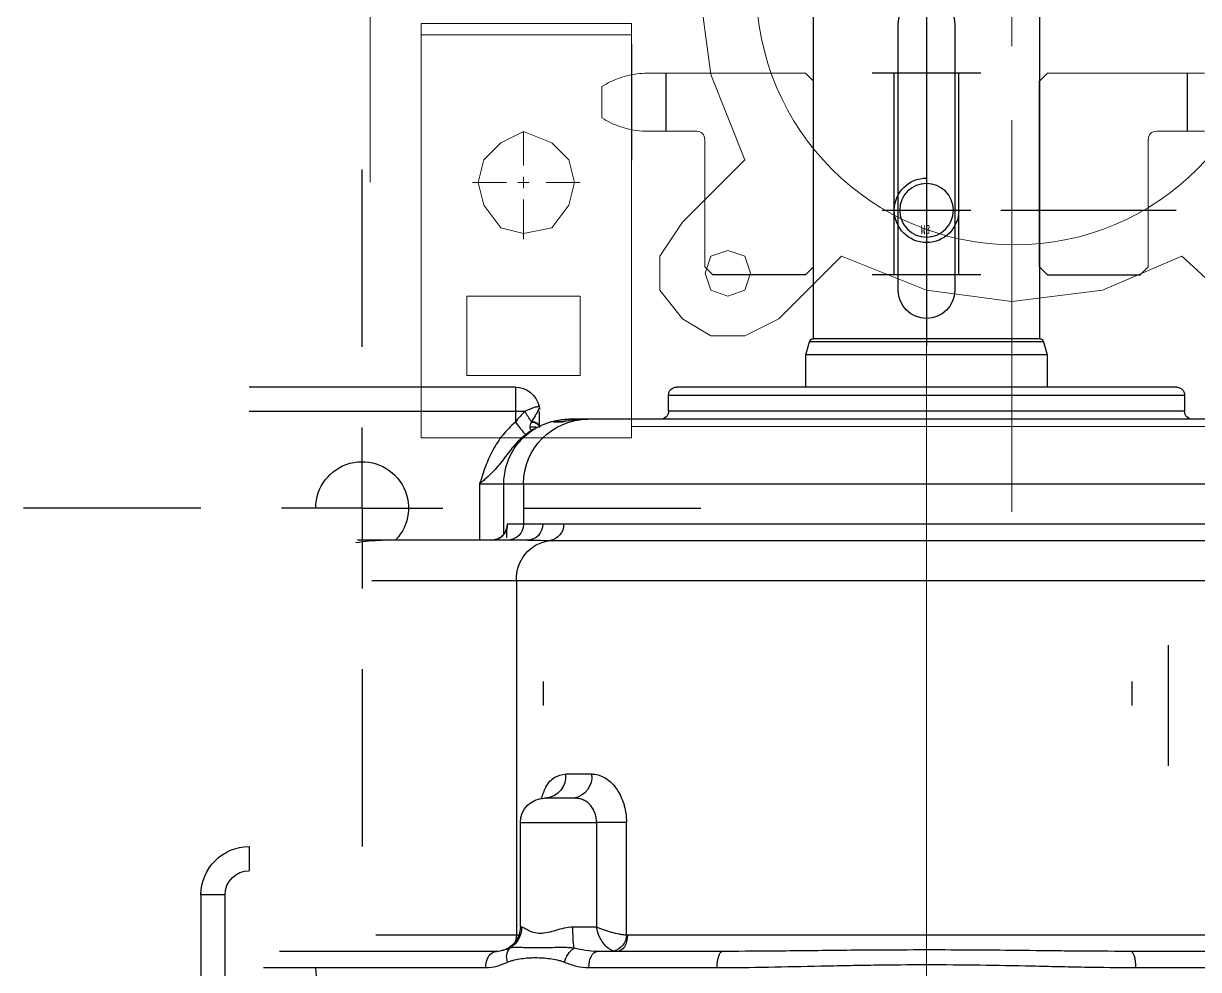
# Model space of a CAD drawing. Header units: millimetres. Extents: x 163705 to 1616509, y 81827 to 302547.
# Drawn here: x 221700.2 to 221918.8, y 154851.5 to 155027.5 of the extents above; entities that cross this region are included whole.
import ezdxf

# ---------------------------------------------------------------- set-up
doc = ezdxf.new("R2010")
doc.units = ezdxf.units.MM
doc.header["$LTSCALE"] = 10
doc.linetypes.add('CENTER2', pattern=[28.575, 19.05, -3.175, 3.175, -3.175])
doc.layers.add('1-中心线', color=1, linetype='CENTER2', lineweight=0)
doc.styles.add('STYLE1', font='SimSun.ttf', dxfattribs={"width": 0.75})

# ---------------------------------------------------------------- blocks, each defined once
blk = doc.blocks.new('SW_CENTERMARKSYMBOL_3')
for p, q in [((0, 5), (0, 10.5)), ((0, 0), (0, 2.5)), ((-5, 0), (-10.5, 0)), ((0, 0), (-2.5, 0)), ((0, 0), (0, -2.5)), ((0, 0), (2.5, 0)), ((5, 0), (10.5, 0)), ((0, -5), (0, -10.5))]:
    blk.add_line(p, q)
blk = doc.blocks.new('G$C5344DCDD')
for p, q in [((-6656.97, 2373.73), (-6656.97, 2378.23)), ((-6656.97, 2378.23), (-6619.82, 2378.23)), ((-6634.69, 2373.73), (-6656.97, 2373.73)), ((-6751.45, 2319.73), (-6751.45, 2369.23)), ((-6746.95, 2369.23), (-6746.95, 2319.73)), ((-6665.97, 2369.23), (-6661.47, 2369.23)), ((-6643.45, 2366.6), (-6643.45, 2325.24)), ((-6646.45, 2323.25), (-6646.45, 2363.61)), ((-6722.95, 2344.62), (-6722.95, 2349.08)), ((-6715.45, 2346.41), (-6715.45, 2319.54)), ((-6649.45, 2319.54), (-6649.45, 2345.7)), ((-6722.95, 2317.48), (-6722.95, 2344.62)), ((-6733.45, 2326.37), (-6733.45, 2321.87)), ((-6733.45, 2326.37), (-6722.95, 2326.37)), ((-6722.95, 2324.22), (-6723, 2323.67)), ((-6724.11, 2321.87), (-6733.45, 2321.87)), ((-6733.45, 2321.87), (-6733.45, 2318.21)), ((-6751.45, 2319.73), (-6746.95, 2319.73)), ((-6746.95, 2319.73), (-6744.89, 2319.73)), ((-6746.95, 2319.73), (-6746.95, 2317.88)), ((-6725.95, 2318.21), (-6725.95, 2321.22)), ((-6715.45, 2319.54), (-6715.45, 2166.93)), ((-6715.45, 2319.54), (-6649.45, 2319.54)), ((-6649.45, 2319.06), (-6649.45, 2319.54)), ((-6733.45, 2318.21), (-6733.45, 2168.26)), ((-6733.45, 2318.21), (-6725.95, 2318.21)), ((-6725.95, 2314.63), (-6725.95, 2318.21)), ((-6650.95, 2318.8), (-6670.45, 2318.8)), ((-6670.45, 2318.8), (-6670.45, 2304.62)), ((-6650.95, 2318.57), (-6650.95, 2318.8)), ((-6747.87, 2315.28), (-6747.86, 2315.28)), ((-6747.86, 2315.28), (-6747.68, 2315.23)), ((-6744.09, 2315.23), (-6746.91, 2315.23)), ((-6722.93, 2313.27), (-6722.93, 2173.2)), ((-6692.2, 2314.48), (-6696.7, 2314.48)), ((-6692.2, 2314.48), (-6696.7, 2314.48)), ((-6674.95, 2308.85), (-6674.95, 2314.3)), ((-6745.02, 2312.26), (-6745.02, 2310.66)), ((-6745, 2310.92), (-6744.96, 2311.09)), ((-6744.96, 2311.09), (-6744.99, 2310.95)), ((-6744.96, 2312.69), (-6744.96, 2311.09)), ((-6725.92, 2175.71), (-6725.92, 2310.76)), ((-6745.45, 2309.46), (-6745.45, 2309.76)), ((-6745.45, 2308.41), (-6745.45, 2309.46)), ((-6745.45, 2307.53), (-6745.45, 2308.41)), ((-6679.45, 2305.54), (-6679.45, 2310.41)), ((-6650.95, 2304.62), (-6650.95, 2309.01)), ((-6745.45, 2306.21), (-6745.45, 2307.53)), ((-6745.45, 2180.25), (-6745.45, 2306.21)), ((-6670.45, 2299.07), (-6670.45, 2304.62)), ((-6670.45, 2304.62), (-6650.95, 2304.62)), ((-6646.45, 2281.24), (-6646.45, 2304.52)), ((-6643.45, 2306.04), (-6643.45, 2282.18)), ((-6649.47, 2299.07), (-6670.45, 2299.07)), ((-6649.45, 2187.6), (-6649.45, 2298.87)), ((-6809.84, 2291.71), (-6799.04, 2291.71)), ((-6746.95, 2291.23), (-6749.95, 2291.23)), ((-6749.95, 2291.23), (-6749.95, 2195.23)), ((-6746.95, 2195.23), (-6746.95, 2291.23)), ((-6751.45, 2196.73), (-6751.45, 2289.73)), ((-6772.34, 2265.73), (-6772.34, 2282.98)), ((-6646.46, 2279.37), (-6646.45, 2281.24)), ((-6757.45, 2265.66), (-6759.89, 2265)), ((-6759.89, 2221.46), (-6759.89, 2265)), ((-6751.45, 2265.66), (-6757.45, 2265.66)), ((-6757.45, 2220.81), (-6757.45, 2265.66)), ((-6760.45, 2264.23), (-6825.7, 2264.23)), ((-6773.84, 2264.23), (-6808.34, 2264.23)), ((-6760.45, 2222.19), (-6760.45, 2264.28)), ((-6809.84, 2233.11), (-6809.84, 2253.36)), ((-6772.34, 2233.11), (-6772.34, 2253.36)), ((-6769.45, 2248.48), (-6818.95, 2248.48)), ((-6772.34, 2249.23), (-6809.84, 2249.23)), ((-6823.04, 2243.23), (-6759.14, 2243.23)), ((-6818.95, 2237.98), (-6769.45, 2237.98)), ((-6772.34, 2237.23), (-6809.84, 2237.23)), ((-6784.34, 2229.39), (-6784.34, 2196.82)), ((-6825.7, 2222.23), (-6760.45, 2222.23)), ((-6773.84, 2222.23), (-6808.34, 2222.23)), ((-6759.89, 2221.46), (-6757.45, 2220.81)), ((-6772.34, 2220.73), (-6772.34, 2203.48)), ((-6757.45, 2220.81), (-6751.45, 2220.81)), ((-6646.45, 2205.23), (-6646.46, 2207.08)), ((-6692.2, 2204.98), (-6696.7, 2204.98)), ((-6692.2, 2204.98), (-6696.7, 2204.98)), ((-6646.45, 2181.95), (-6646.45, 2205.23)), ((-6643.45, 2204.29), (-6643.45, 2180.43)), ((-6809.84, 2194.76), (-6799.04, 2194.76)), ((-6749.95, 2195.23), (-6746.95, 2195.23))]:
    blk.add_line(p, q)
at = {"lineweight": 15}
for p, q in [((-6801.52, 2303.61), (-6807.37, 2303.61)), ((-6809.84, 2294.92), (-6809.84, 2265.73)), ((-6799.04, 2294.92), (-6799.04, 2285.98)), ((-6773.84, 2284.48), (-6797.54, 2284.48)), ((-6772.34, 2282.98), (-6773.84, 2284.48)), ((-6808.34, 2264.23), (-6809.84, 2265.73)), ((-6773.84, 2264.23), (-6772.34, 2265.73)), ((-6808.34, 2222.23), (-6809.84, 2220.73)), ((-6773.84, 2222.23), (-6772.34, 2220.73)), ((-6809.84, 2220.73), (-6809.84, 2191.55)), ((-6772.34, 2203.48), (-6773.84, 2201.98)), ((-6797.54, 2201.98), (-6773.84, 2201.98)), ((-6799.04, 2200.48), (-6799.04, 2191.55))]:
    blk.add_line(p, q, dxfattribs=at)
at = {"ltscale": 0.5}
blk.add_line((-6815.24, 2298.09), (-6793.64, 2298.09), dxfattribs=at)
at = {"ltscale": 0.4}
for p, q in [((-6784.34, 2251.48), (-6784.34, 2234.98)), ((-6792.59, 2243.23), (-6776.09, 2243.23))]:
    blk.add_line(p, q, dxfattribs=at)
at = {"ltscale": 0.2}
blk.add_line((-6680.95, 2198.23), (-6703.45, 2198.23), dxfattribs=at)
blk.add_line((-6680.95, 2198.23), (-6703.45, 2198.23), dxfattribs=at)
at = {"lineweight": 0}
for points in [[(-6789.58, 2346.73), (-6960.68, 2346.73)], [(-6741.99, 2337.23), (-6741.99, 2298.15), (-6816.98, 2298.15)], [(-6741.99, 2337.23), (-6816.98, 2337.23)], [(-6789.51, 2327.72), (-6789.51, 2321.38)], [(-6789.51, 2319.28), (-6789.51, 2317.16)], [(-6799.02, 2318.22), (-6792.68, 2318.22)], [(-6790.57, 2318.22), (-6788.46, 2318.22)], [(-6786.35, 2318.22), (-6778.95, 2318.22)], [(-6789.51, 2313.99), (-6789.51, 2307.66)], [(-6744.1, 2298.15), (-6744.1, 2155.57)], [(-6764.17, 2270.69), (-6761, 2277.03), (-6761, 2283.37), (-6764.17, 2288.64), (-6769.45, 2292.87), (-6775.79, 2292.87), (-6782.12, 2288.64)], [(-6782.12, 2288.64), (-6793.74, 2277.03)], [(-6793.74, 2277.03), (-6809.58, 2283.37), (-6825.42, 2285.48), (-6842.32, 2283.37), (-6857.11, 2277.03)], [(-6775.79, 2259.07), (-6764.17, 2270.69)], [(-6775.79, 2195.71), (-6769.45, 2210.49), (-6767.34, 2227.39), (-6769.45, 2243.23), (-6775.79, 2259.07)], [(-6814.86, 2227.39), (-6828.59, 2227.39)], [(-6728.26, 2227.39), (-6801.13, 2227.39)], [(-6764.17, 2183.03), (-6775.79, 2195.71)]]:
    blk.add_lwpolyline(points, dxfattribs=at)
for points in [[(-6816.98, 2337.23), (-6816.98, 2298.15), (-6819.09, 2298.15), (-6819.09, 2337.23)], [(-6768.39, 2328.78), (-6768.39, 2307.66), (-6753.6, 2307.66), (-6753.6, 2328.78)], [(-6789.51, 2308.71), (-6785.29, 2309.77), (-6781.06, 2312.94), (-6780.01, 2318.22), (-6781.06, 2322.44), (-6785.29, 2325.61), (-6789.51, 2326.67), (-6793.74, 2325.61), (-6796.91, 2322.44), (-6799.02, 2318.22), (-6796.91, 2312.94), (-6793.74, 2309.77)], [(-6772.62, 2275.97), (-6769.45, 2277.03), (-6768.39, 2280.2), (-6769.45, 2283.37), (-6772.62, 2284.42), (-6775.79, 2283.37), (-6776.84, 2280.2), (-6775.79, 2277.03)]]:
    blk.add_lwpolyline(points, close=True, dxfattribs=at)
for points in [[(-6643.45, 2325.24), (-6644.03, 2325.2), (-6644.59, 2325.08), (-6645.11, 2324.9), (-6645.57, 2324.65), (-6645.94, 2324.35), (-6646.22, 2324.01), (-6646.39, 2323.64), (-6646.45, 2323.25)], [(-6744.89, 2319.73), (-6744.48, 2319.39), (-6744.09, 2319.07), (-6743.71, 2318.76), (-6743.38, 2318.48), (-6743.09, 2318.25), (-6742.86, 2318.06), (-6742.7, 2317.92), (-6742.6, 2317.84)], [(-6745.04, 2316.71), (-6745.02, 2316.42), (-6744.97, 2316.14), (-6744.88, 2315.89), (-6744.76, 2315.66), (-6744.62, 2315.48), (-6744.45, 2315.35), (-6744.28, 2315.26), (-6744.09, 2315.23)], [(-6744.91, 2316.77), (-6744.9, 2316.48), (-6744.84, 2316.19), (-6744.76, 2315.92), (-6744.64, 2315.69), (-6744.49, 2315.5), (-6744.32, 2315.35), (-6744.14, 2315.26), (-6743.95, 2315.23)], [(-6745.02, 2312.26), (-6745.01, 2312.37), (-6744.96, 2312.69)], [(-6643.45, 2306.04), (-6644.03, 2306.01), (-6644.59, 2305.92), (-6645.11, 2305.78), (-6645.57, 2305.59), (-6645.94, 2305.36), (-6646.22, 2305.1), (-6646.39, 2304.81), (-6646.45, 2304.52)], [(-6649.45, 2298.87), (-6648.86, 2298.91), (-6648.3, 2299.02), (-6647.78, 2299.2), (-6647.33, 2299.44), (-6646.95, 2299.74), (-6646.67, 2300.08), (-6646.5, 2300.45), (-6646.45, 2300.84)], [(-6643.45, 2282.18), (-6644.03, 2282.16), (-6644.59, 2282.11), (-6645.11, 2282.02), (-6645.57, 2281.9), (-6645.94, 2281.76), (-6646.22, 2281.6), (-6646.39, 2281.42), (-6646.45, 2281.24)], [(-6643.45, 2204.29), (-6644.03, 2204.3), (-6644.59, 2204.36), (-6645.11, 2204.45), (-6645.57, 2204.56), (-6645.94, 2204.71), (-6646.22, 2204.87), (-6646.39, 2205.05), (-6646.45, 2205.23)]]:
    blk.add_lwpolyline(points)
blk.add_circle((-6825.95, 2226.86), 48.05, dxfattribs=at)
at = {"ltscale": 0.4}
blk.add_circle((-6784.34, 2243.23), 4.99, dxfattribs=at)
for centre, radius, start, end in [((-6656.97, 2369.23), 9, 90, 180), ((-6656.97, 2369.23), 4.5, 90, 180), ((-6728.95, 2348.23), 8.62, 90, 314.0792), ((-6643.47, 2348.23), 8.63, 39.3287, 90), ((-6725.95, 2324.22), 3, 269.9923, 349.411), ((-6733.45, 2309.87), 12, 89.9968, 148.8415), ((-6650.95, 2323.3), 4.5, 270, 348.7788), ((-6746.95, 2319.73), 4.5, 180, 258.4677), ((-6725.95, 2321.21), 3, 269.9912, 359.9911), ((-6715.77, 2312.33), 7.22, 87.4516, 172.4885), ((-6650.93, 2323.09), 4.52, 269.7327, 328.7351), ((-6649.44, 2322.8), 3.26, 269.8642, 294.9328), ((-6645.43, 2318.86), 2.49, 67.3147, 130.915), ((-6749.83, 2311.09), 7.38, 49.53, 66.9685), ((-6733.45, 2306.21), 12, 89.9912, 179.9911), ((-6725.88, 2317.56), 2.93, 268.6237, 358.554), ((-6670.45, 2314.3), 4.5, 90, 180), ((-6747.29, 2316.73), 1.5, 255.3561, 270.009), ((-6742.45, 2316.33), 1.63, 154.6167, 203.8357), ((-6742.28, 2315.89), 1.42, 145.5638, 173.4037), ((-6725.79, 2313.65), 2.89, 267.4515, 352.4884), ((-6679.03, 2314.5), 4.12, 264.1675, 352.6338), ((-6643.27, 2306.04), 4.7, 104.7796, 143.758), ((-6678.93, 2309.55), 4.04, 262.6571, 349.9886), ((-6650.53, 2278.66), 30.35, 83.4354, 90.7862), ((-6649.54, 2302.19), 3.12, 271.3399, 345.4888), ((-6749.95, 2289.73), 1.5, 90, 180), ((-6746.95, 2292.73), 1.5, 270, 0), ((-6759.7, 2264.28), 0.75, 105, 180), ((-6818.95, 2243.23), 5.25, 90, 270), ((-6769.45, 2243.23), 5.25, 270, 90), ((-6759.7, 2222.19), 0.75, 180, 255), ((-6749.95, 2196.73), 1.5, 180, 270), ((-6746.95, 2193.73), 1.5, 0, 90)]:
    blk.add_arc(centre, radius, start, end)
at = {"lineweight": 15}
for centre, start, end in [((-6797.54, 2285.98), 180, 270), ((-6797.54, 2200.48), 90, 180)]:
    blk.add_arc(centre, 1.5, start, end, dxfattribs=at)
at = {"ltscale": 0.4}
blk.add_arc((-6784.34, 2243.23), 6, 270, 180, dxfattribs=at)
for points, knots in [([(-6722.52, 2349.39), (-6722.66, 2348.61), (-6722.77, 2347.82), (-6722.91, 2346.23), (-6722.95, 2345.42), (-6722.95, 2344.62)], [0, 0, 0, 0, 2.397622, 2.397622, 4.795245, 4.795245, 4.795245, 4.795245]), ([(-6744.89, 2319.73), (-6744.18, 2320.6), (-6743.38, 2321.38), (-6742.08, 2322.43), (-6741.63, 2322.75), (-6740.69, 2323.37), (-6740.21, 2323.66), (-6738.73, 2324.46), (-6737.69, 2324.91), (-6736.12, 2325.5), (-6735.58, 2325.68), (-6734.78, 2325.95), (-6734.52, 2326.03), (-6733.98, 2326.2), (-6733.71, 2326.29), (-6733.45, 2326.37)], [0, 0, 0, 0, 3.360574, 3.360574, 5.040861, 5.040861, 6.721148, 6.721148, 10.081722, 10.081722, 11.762009, 11.762009, 12.602152, 12.602152, 13.442296, 13.442296, 13.442296, 13.442296]), ([(-6742.6, 2317.84), (-6741.93, 2318.68), (-6741.18, 2319.42), (-6739.98, 2320.44), (-6739.57, 2320.76), (-6738.74, 2321.39), (-6738.32, 2321.7), (-6737.5, 2322.32), (-6737.1, 2322.64), (-6736.32, 2323.3), (-6735.94, 2323.65), (-6735.2, 2324.37), (-6734.84, 2324.76), (-6734.31, 2325.35), (-6734.14, 2325.56), (-6733.79, 2325.96), (-6733.62, 2326.17), (-6733.45, 2326.37)], [0, 0, 0, 0, 3.138474, 3.138474, 4.707711, 4.707711, 6.276948, 6.276948, 7.846184, 7.846184, 9.415421, 9.415421, 10.984658, 10.984658, 11.769277, 11.769277, 12.553895, 12.553895, 12.553895, 12.553895]), ([(-6723.01, 2323.67), (-6723.09, 2323.36), (-6723.25, 2322.77), (-6723.77, 2322.11), (-6724.3, 2321.69), (-6724.76, 2321.46), (-6725.06, 2321.36), (-6725.24, 2321.32), (-6725.34, 2321.3), (-6725.29, 2321.31), (-6724.97, 2321.34), (-6724.37, 2321.37), (-6723.68, 2321.39), (-6723.38, 2321.4)], [0, 0, 0, 0, 0.526071, 0.971194, 1.348204, 1.65721, 1.897337, 2.130105, 2.444177, 2.97301, 3.727214, 4.700395, 5.449584, 5.449584, 5.449584, 5.449584]), ([(-6643.45, 2325.24), (-6643.45, 2324.55), (-6643.55, 2323.86), (-6643.91, 2322.51), (-6644.17, 2321.83), (-6644.47, 2321.16)], [0, 0, 0, 0, 2.115154, 2.115154, 4.230309, 4.230309, 4.230309, 4.230309]), ([(-6647.06, 2320.75), (-6646.9, 2321.17), (-6646.75, 2321.58), (-6646.52, 2322.41), (-6646.45, 2322.82), (-6646.45, 2323.25)], [0, 0, 0, 0, 1.294702, 1.294702, 2.589403, 2.589403, 2.589403, 2.589403]), ([(-6746.95, 2317.88), (-6746.65, 2318.22), (-6746.33, 2318.55), (-6745.64, 2319.17), (-6745.27, 2319.46), (-6744.89, 2319.73)], [0, 0, 0, 0, 1.384632, 1.384632, 2.769264, 2.769264, 2.769264, 2.769264]), ([(-6725.95, 2321.22), (-6725.92, 2321.24), (-6725.88, 2321.27), (-6725.48, 2321.3), (-6725.31, 2321.32)], [0, 0, 0, 0, 0.3652892, 0.6535425, 0.6535425, 0.6535425, 0.6535425]), ([(-6647.06, 2308.81), (-6647.09, 2309.13), (-6647.12, 2309.44), (-6647.15, 2310.05), (-6647.16, 2310.35), (-6647.17, 2311.25), (-6647.17, 2311.83), (-6647.13, 2313.52), (-6647.1, 2314.59), (-6647.1, 2316.12), (-6647.11, 2316.62), (-6647.13, 2317.58), (-6647.14, 2318.04), (-6647.17, 2318.93), (-6647.17, 2319.35), (-6647.16, 2319.93), (-6647.15, 2320.12), (-6647.12, 2320.46), (-6647.09, 2320.62), (-6647.06, 2320.75)], [0, 0, 0, 0, 0.746546, 0.746546, 1.493091, 1.493091, 2.986183, 2.986183, 5.972366, 5.972366, 7.465457, 7.465457, 8.958548, 8.958548, 10.45164, 10.45164, 11.198186, 11.198186, 11.944731, 11.944731, 11.944731, 11.944731]), ([(-6644.47, 2321.16), (-6644.56, 2320.96), (-6644.63, 2320.75), (-6644.76, 2320.33), (-6644.82, 2320.12), (-6644.97, 2319.48), (-6645.05, 2319.05), (-6645.24, 2317.76), (-6645.3, 2316.88), (-6645.3, 2315.1), (-6645.24, 2314.19), (-6645.05, 2312.83), (-6644.97, 2312.38), (-6644.82, 2311.7), (-6644.76, 2311.47), (-6644.63, 2311.02), (-6644.56, 2310.8), (-6644.47, 2310.58)], [0, 0, 0, 0, 0.672959, 0.672959, 1.345918, 1.345918, 2.691835, 2.691835, 5.38367, 5.38367, 8.075506, 8.075506, 9.421423, 9.421423, 10.094382, 10.094382, 10.767341, 10.767341, 10.767341, 10.767341]), ([(-6747.85, 2315.32), (-6747.85, 2315.33), (-6747.84, 2315.39), (-6747.81, 2315.57), (-6747.79, 2315.65), (-6747.75, 2315.83), (-6747.72, 2315.93), (-6747.65, 2316.16), (-6747.61, 2316.29), (-6747.52, 2316.56), (-6747.47, 2316.71), (-6747.28, 2317.18), (-6747.13, 2317.52), (-6746.95, 2317.88)], [0, 0, 0, 0, 0.680855, 0.680855, 1.021283, 1.021283, 1.361711, 1.361711, 1.702139, 1.702139, 2.042566, 2.042566, 2.723422, 2.723422, 2.723422, 2.723422]), ([(-6650.95, 2309.01), (-6650.95, 2309.56), (-6650.87, 2310.1), (-6650.64, 2311.17), (-6650.5, 2311.69), (-6650.21, 2312.7), (-6650.07, 2313.19), (-6649.86, 2314.17), (-6649.8, 2314.64), (-6649.8, 2315.53), (-6649.86, 2315.95), (-6650.07, 2316.69), (-6650.21, 2317.01), (-6650.5, 2317.6), (-6650.64, 2317.85), (-6650.81, 2318.17), (-6650.86, 2318.26), (-6650.93, 2318.43), (-6650.95, 2318.51), (-6650.95, 2318.57)], [0, 0, 0, 0, 1.239201, 1.239201, 2.478401, 2.478401, 3.717602, 3.717602, 4.956803, 4.956803, 6.196003, 6.196003, 7.435204, 7.435204, 8.674405, 8.674405, 9.294005, 9.294005, 9.913605, 9.913605, 9.913605, 9.913605]), ([(-6747.67, 2315.29), (-6747.67, 2315.29), (-6747.68, 2315.28), (-6747.6, 2315.31), (-6747.29, 2315.41), (-6746.48, 2315.79), (-6745.53, 2316.4), (-6745.04, 2316.71)], [0, 0, 0, 0, 0.088152, 0.339426, 0.625846, 1.780077, 2.995436, 2.995436, 2.995436, 2.995436]), ([(-6747.65, 2315.29), (-6747.66, 2315.29), (-6747.67, 2315.29), (-6747.67, 2315.29), (-6747.67, 2315.29)], [0, 0, 0, 0, 0.00301936, 0.01453144, 0.01453144, 0.01453144, 0.01453144]), ([(-6743.72, 2316.08), (-6743.88, 2315.81), (-6744.06, 2315.46), (-6744.46, 2314.61), (-6744.66, 2314.11), (-6744.93, 2313.29), (-6745.01, 2312.99), (-6745.16, 2312.39), (-6745.23, 2312.08), (-6745.39, 2311.13), (-6745.45, 2310.45), (-6745.45, 2309.76)], [0, 0, 0, 0, 1.658085, 1.658085, 3.31617, 3.31617, 4.145213, 4.145213, 4.974255, 4.974255, 6.632341, 6.632341, 6.632341, 6.632341]), ([(-6744.91, 2316.77), (-6744.74, 2316.86), (-6744.57, 2316.93), (-6744.24, 2317.01), (-6744.07, 2317.03), (-6743.93, 2317.03)], [0, 0, 0, 0, 0.512858, 0.512858, 1.025716, 1.025716, 1.025716, 1.025716]), ([(-6743.93, 2317.03), (-6743.84, 2317.03), (-6743.77, 2317.01), (-6743.64, 2316.97), (-6743.59, 2316.94), (-6743.47, 2316.85), (-6743.44, 2316.77), (-6743.45, 2316.69)], [0, 0, 0, 0, 0.1623246, 0.1623246, 0.3246491, 0.3246491, 0.6492982, 0.6492982, 0.6492982, 0.6492982]), ([(-6743.68, 2316.17), (-6743.67, 2316.17), (-6743.66, 2316.18), (-6743.75, 2316.04), (-6743.77, 2316)], [0, 0, 0, 0, 0.1421165, 0.1861571, 0.1861571, 0.1861571, 0.1861571]), ([(-6674.84, 2314.9), (-6675.6, 2314.64), (-6677.34, 2314.04), (-6679.1, 2312.46), (-6679.33, 2311.09), (-6679.45, 2310.41)], [0, 0, 0, 0, 1.949002, 4.448569, 6.90559, 6.90559, 6.90559, 6.90559]), ([(-6725.92, 2310.76), (-6725.92, 2311.52), (-6725.92, 2312.22), (-6725.94, 2313.51), (-6725.95, 2314.1), (-6725.95, 2314.63)], [0, 0, 0, 0, 1.932636, 1.932636, 3.865273, 3.865273, 3.865273, 3.865273]), ([(-6674.95, 2313.95), (-6674.95, 2313.95), (-6674.95, 2313.93), (-6674.95, 2313.81), (-6675.11, 2313.6), (-6675.05, 2313.66), (-6675.05, 2313.66)], [0, 0, 0, 0, 0.0461213, 0.1642676, 0.3219751, 0.3256374, 0.3256374, 0.3256374, 0.3256374]), ([(-6745.45, 2309.46), (-6745.45, 2309.97), (-6745.41, 2310.42), (-6745.32, 2311.23), (-6745.25, 2311.59), (-6745.12, 2312.15), (-6745.07, 2312.36), (-6744.98, 2312.64), (-6744.96, 2312.7), (-6744.96, 2312.69)], [0, 0, 0, 0, 0.819261, 0.819261, 1.638522, 1.638522, 2.457783, 2.457783, 3.277044, 3.277044, 3.277044, 3.277044]), ([(-6744.99, 2310.95), (-6745.02, 2310.84), (-6745.08, 2310.57), (-6745.39, 2309.16), (-6745.43, 2307.95), (-6745.45, 2307.53)], [0, 0, 0, 0, 1.150212, 2.666032, 3.460289, 3.460289, 3.460289, 3.460289]), ([(-6745.01, 2310.64), (-6745.02, 2310.68), (-6745.02, 2310.76), (-6745.01, 2310.84), (-6745, 2310.91), (-6744.99, 2310.95), (-6744.99, 2310.95), (-6744.99, 2310.95)], [0, 0, 0, 0, 0.0419745, 0.099588, 0.148382, 0.2131649, 0.3091187, 0.3091187, 0.3091187, 0.3091187]), ([(-6644.47, 2310.58), (-6644.17, 2309.85), (-6643.91, 2309.11), (-6643.55, 2307.6), (-6643.45, 2306.83), (-6643.45, 2306.04)], [0, 0, 0, 0, 2.341864, 2.341864, 4.683728, 4.683728, 4.683728, 4.683728]), ([(-6670.45, 2304.62), (-6670.77, 2304.62), (-6671.09, 2304.65), (-6671.71, 2304.76), (-6672.01, 2304.85), (-6672.59, 2305.07), (-6672.86, 2305.2), (-6673.37, 2305.52), (-6673.6, 2305.7), (-6674, 2306.09), (-6674.18, 2306.3), (-6674.48, 2306.75), (-6674.6, 2306.99), (-6674.79, 2307.49), (-6674.85, 2307.75), (-6674.93, 2308.29), (-6674.95, 2308.57), (-6674.95, 2308.85)], [0, 0, 0, 0, 0.867525, 0.867525, 1.735051, 1.735051, 2.602576, 2.602576, 3.470102, 3.470102, 4.337627, 4.337627, 5.205153, 5.205153, 6.072678, 6.072678, 6.940204, 6.940204, 6.940204, 6.940204]), ([(-6646.45, 2304.52), (-6646.45, 2305.24), (-6646.52, 2305.96), (-6646.75, 2307.4), (-6646.9, 2308.11), (-6647.06, 2308.81)], [0, 0, 0, 0, 2.174975, 2.174975, 4.34995, 4.34995, 4.34995, 4.34995]), ([(-6679.45, 2305.54), (-6679.45, 2305.14), (-6679.4, 2304.73), (-6679.18, 2303.92), (-6679.02, 2303.52), (-6678.58, 2302.74), (-6678.3, 2302.37), (-6677.65, 2301.65), (-6677.27, 2301.32), (-6676.64, 2300.86), (-6676.43, 2300.72), (-6675.96, 2300.44), (-6675.72, 2300.31), (-6674.98, 2299.95), (-6674.46, 2299.74), (-6673.64, 2299.49), (-6673.36, 2299.42), (-6672.79, 2299.29), (-6672.5, 2299.24), (-6671.63, 2299.11), (-6671.04, 2299.07), (-6670.45, 2299.07)], [0, 0, 0, 0, 1.527363, 1.527363, 3.054726, 3.054726, 4.58209, 4.58209, 6.109453, 6.109453, 6.873134, 6.873134, 7.636816, 7.636816, 9.164179, 9.164179, 9.927861, 9.927861, 10.691542, 10.691542, 12.218906, 12.218906, 12.218906, 12.218906]), ([(-6649.47, 2299.07), (-6649.49, 2299.26), (-6649.51, 2299.47), (-6649.57, 2299.91), (-6649.61, 2300.14), (-6649.74, 2300.85), (-6649.86, 2301.35), (-6650.06, 2302.09), (-6650.13, 2302.34), (-6650.28, 2302.83), (-6650.36, 2303.07), (-6650.6, 2303.78), (-6650.78, 2304.23), (-6650.95, 2304.62)], [0, 0, 0, 0, 0.720947, 0.720947, 1.441894, 1.441894, 2.883788, 2.883788, 3.604735, 3.604735, 4.325682, 4.325682, 5.767575, 5.767575, 5.767575, 5.767575]), ([(-6646.52, 2301.41), (-6646.57, 2301.59), (-6646.64, 2301.77), (-6646.83, 2302.13), (-6646.94, 2302.31), (-6647.34, 2302.83), (-6647.69, 2303.16), (-6648.29, 2303.59), (-6648.5, 2303.72), (-6648.95, 2303.96), (-6649.18, 2304.07), (-6649.91, 2304.37), (-6650.43, 2304.52), (-6650.95, 2304.62)], [0, 0, 0, 0, 0.716366, 0.716366, 1.432733, 1.432733, 2.865466, 2.865466, 3.581832, 3.581832, 4.298199, 4.298199, 5.730932, 5.730932, 5.730932, 5.730932]), ([(-6643.45, 2282.18), (-6643.45, 2275.87), (-6643.61, 2269.45), (-6643.78, 2261.28), (-6643.82, 2259.64), (-6643.88, 2256.34), (-6643.91, 2254.69), (-6643.98, 2249.75), (-6644, 2246.46), (-6644, 2239.9), (-6643.98, 2236.63), (-6643.88, 2230.1), (-6643.82, 2226.84), (-6643.72, 2221.96), (-6643.68, 2220.33), (-6643.61, 2217.09), (-6643.58, 2215.47), (-6643.49, 2210.63), (-6643.45, 2207.44), (-6643.45, 2204.29)], [0, 0, 0, 0, 19.475881, 19.475881, 24.344852, 24.344852, 29.213822, 29.213822, 38.951763, 38.951763, 48.689703, 48.689703, 58.427644, 58.427644, 63.296615, 63.296615, 68.165585, 68.165585, 77.903526, 77.903526, 77.903526, 77.903526]), ([(-6646.46, 2207.08), (-6646.47, 2210.23), (-6646.49, 2214.7), (-6646.58, 2222.26), (-6646.66, 2229.58), (-6646.73, 2238.72), (-6646.72, 2247.99), (-6646.66, 2258.3), (-6646.51, 2268.89), (-6646.48, 2276.06), (-6646.46, 2279.37)], [0, 0, 0, 0, 9.824569, 13.936848, 22.789634, 31.642336, 40.796465, 49.950642, 61.990394, 72.284966, 72.284966, 72.284966, 72.284966])]:
    blk.add_open_spline(points, degree=3, knots=knots)
for points in [[(-6742.6, 2317.84), (-6742.9, 2317.47), (-6743.19, 2317.09), (-6743.45, 2316.69)], [(-6722.95, 2317.48), (-6722.95, 2316.24), (-6722.93, 2314.84), (-6722.93, 2313.27)], [(-6745.04, 2316.71), (-6745, 2316.73), (-6744.95, 2316.75), (-6744.91, 2316.77)], [(-6743.45, 2316.69), (-6743.47, 2316.54), (-6743.57, 2316.34), (-6743.72, 2316.08)], [(-6649.45, 2298.87), (-6649.45, 2298.94), (-6649.45, 2299), (-6649.47, 2299.07)]]:
    blk.add_open_spline(points, degree=3)
at = {"lineweight": 15}
for points in [[(-6807.37, 2303.61), (-6808.01, 2302.62), (-6808.53, 2301.54), (-6809.14, 2299.8), (-6809.31, 2299.19), (-6809.59, 2297.93), (-6809.69, 2297.28), (-6809.76, 2296.62)], [(-6801.52, 2303.61), (-6800.88, 2302.62), (-6800.35, 2301.54), (-6799.75, 2299.8), (-6799.57, 2299.19), (-6799.3, 2297.93), (-6799.19, 2297.28), (-6799.13, 2296.62)]]:
    blk.add_open_spline(points, degree=3, knots=[0, 0, 0, 0, 3.728559, 3.728559, 5.592838, 5.592838, 7.457118, 7.457118, 7.457118, 7.457118], dxfattribs=at)
for points in [[(-6809.76, 2296.62), (-6809.82, 2296), (-6809.84, 2295.43), (-6809.84, 2294.92)], [(-6799.13, 2296.62), (-6799.07, 2296), (-6799.04, 2295.43), (-6799.04, 2294.92)]]:
    blk.add_open_spline(points, degree=3, dxfattribs=at)
at = {"layer": '1-中心线', "ltscale": 1.25}
blk.add_line((-6839.95, 2243.23), (-6281.27, 2243.23), dxfattribs=at)
at = {"xscale": 6, "yscale": 6, "zscale": 6, "rotation": 179.9999999999999}
blk.add_blockref('SW_CENTERMARKSYMBOL_3', (-6728.95, 2348.23), dxfattribs=at)
at = {"ltscale": 0.4, "style": 'STYLE1', "width": 0.75}
blk.add_text('M8', height=1.685, rotation=270, dxfattribs=at).set_placement((-6781.58, 2244.3))
blk = doc.blocks.new('A$C790c3438')
at = {"xscale": -1, "rotation": 89.99999999999993}
blk.add_blockref('G$C5344DCDD', (-21032.91, 9202.25), dxfattribs=at)

msp = doc.modelspace()

# ---------------------------------------------------------------- block references
msp.add_blockref('A$C790c3438', (245144.313, 139006.156))

doc.saveas('drawing.dxf')
